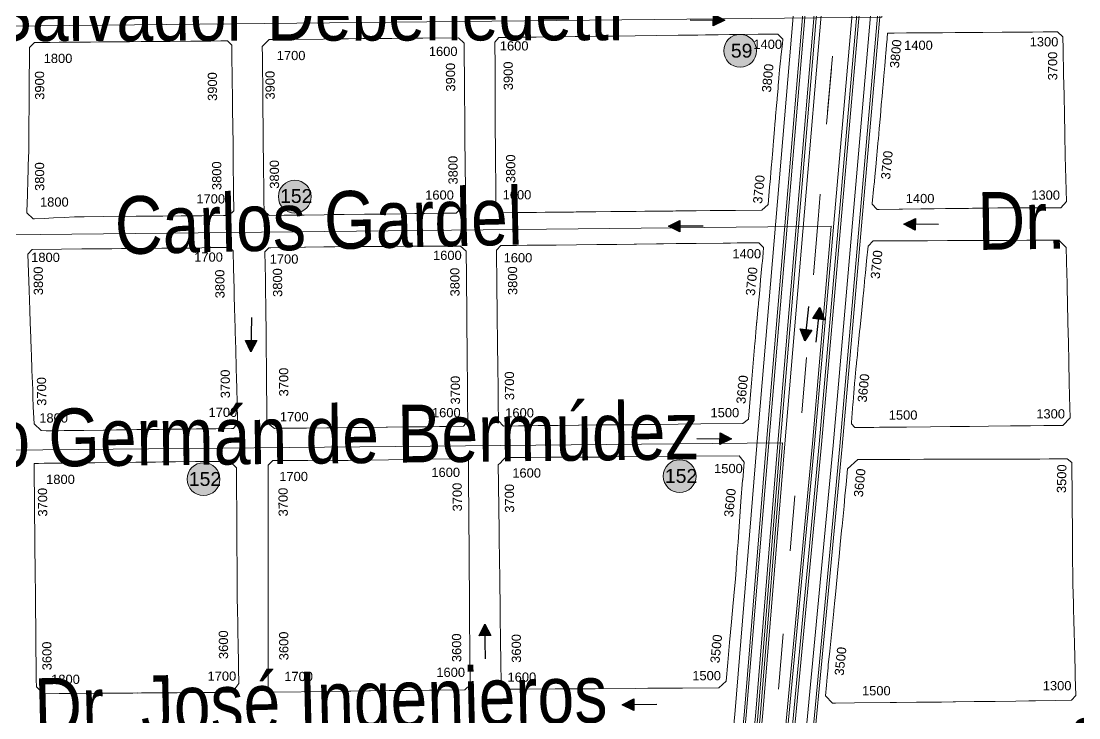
# Model space of a CAD drawing. Header units: millimetres. Extents: x 11558 to 23675, y 49449 to 61482.
# Drawn here: x 19556.8 to 20015.1, y 57583.1 to 57884.8 of the extents above; entities that cross this region are included whole.
import ezdxf

# ---------------------------------------------------------------- set-up
doc = ezdxf.new("R2010")
doc.units = ezdxf.units.MM
doc.linetypes.add('ACAD_ISO03W100', pattern=[30, 12, -18])
for name, color, linetype in [('0. plano base - nombres calles', 22, 'Continuous'), ('0. Plano Base - PLANO', 254, 'Continuous'), ('0. Plano base - sentido calles', 253, 'Continuous'), ('0.BARRIOS - DIVISIÓN', 12, 'ACAD_ISO03W100'), ('7. puesta en valor CC la lucila', 212, 'Continuous'), ('Linea 343 IDA', 55, 'Continuous'), ('Linea 343 REGRESO', 125, 'Continuous'), ('numeración', 7, 'Continuous')]:
    doc.layers.add(name, color=color, linetype=linetype)
for name, color, linetype, true_color in [('Linea 152 IDA', 7, 'Continuous', 0x070721), ('Linea 152 REGRESO', 7, 'Continuous', 0xff0a0a), ('Linea 203 IDA', 7, 'Continuous', 0xc2c200), ('Linea 203 REGRESO', 7, 'Continuous', 0x9e7700), ('Linea 314 IDA', 7, 'Continuous', 0x141414), ('Linea 314 REGRESO', 7, 'Continuous', 0xe00000), ('Linea 365 IDA', 7, 'Continuous', 0xdb6e00), ('Linea 365 REGRESO', 7, 'Continuous', 0xcc3300), ('Linea 59 Por la Lucila VUELTA', 7, 'Continuous', 0xffc20a), ('Linea 60 Constitución-barramcas x Fleming IDA', 7, 'Continuous', 0x660000), ('Linea 60 Constitución-barrancas x Fleming VUELTA', 7, 'Continuous', 0xbcab76), ('Linea 71 IDA', 7, 'Continuous', 0xff2424), ('Linea 71 REGRESO', 7, 'Continuous', 0x2e62ff)]:
    doc.layers.add(name, color=color, linetype=linetype, true_color=true_color)
doc.layers.get('7. puesta en valor CC la lucila').off()
doc.styles.get("Standard").update_dxf_attribs({"font": 'arial.ttf'})

# ---------------------------------------------------------------- blocks, each defined once
blk = doc.blocks.new('MANZANAS')
at = {"layer": '0. Plano Base - PLANO', "color": 0, "linetype": 'Continuous', "lineweight": 5}
for points in [[(5638192.67, 6181630.81), (5638192.49, 6181630.72), (5638192.42, 6181630.74), (5638189.57, 6181631.83), (5638189.51, 6181631.85), (5638189.49, 6181631.91), (5638189.46, 6181631.99), (5638189.42, 6181632.08), (5638186.61, 6181639.04), (5638186.51, 6181639.27), (5638186.4, 6181639.55), (5638184.5, 6181644.25), (5638182.92, 6181648.16), (5638182.84, 6181648.38), (5638179.64, 6181656.29), (5638179.13, 6181657.51), (5638178.92, 6181658.02), (5638177.18, 6181662.23), (5638175.1, 6181667.27), (5638173.26, 6181671.71), (5638171.8, 6181675.24), (5638170.35, 6181678.76), (5638169.9, 6181679.83), (5638168.43, 6181683.38), (5638166.74, 6181687.47), (5638165.33, 6181690.88), (5638165.21, 6181691.17), (5638164.65, 6181692.54), (5638162.71, 6181697.22), (5638162.42, 6181697.93), (5638162.25, 6181698.34), (5638162.14, 6181698.6), (5638161.33, 6181700.56), (5638162.71, 6181701.29), (5638163.39, 6181701.65), (5638163.79, 6181701.86), (5638168.6, 6181704.42), (5638174.61, 6181707.6), (5638177.74, 6181709.26), (5638180.36, 6181710.65), (5638182.13, 6181711.58), (5638182.39, 6181711.72), (5638187.23, 6181714.28), (5638189.98, 6181715.73), (5638194.86, 6181718.32), (5638197.57, 6181719.75), (5638197.84, 6181719.89), (5638205.19, 6181723.79), (5638205.42, 6181723.91), (5638209.98, 6181726.33), (5638213.18, 6181728.02), (5638216.37, 6181729.71), (5638216.85, 6181729.96), (5638220.89, 6181732.1), (5638226.36, 6181734.99), (5638229.45, 6181734.18), (5638232.03, 6181729.46), (5638237.31, 6181719.79), (5638241.6, 6181711.93), (5638245.71, 6181704.41), (5638247.22, 6181701.64), (5638247.86, 6181700.47), (5638249.91, 6181696.71), (5638253.96, 6181689.31), (5638254.23, 6181688.81), (5638263.7, 6181671.65), (5638262.8, 6181668.05), (5638257.36, 6181665.23), (5638253.32, 6181663.14), (5638252.29, 6181662.6), (5638249.63, 6181661.23), (5638245.62, 6181659.15), (5638241.78, 6181657.09), (5638238.58, 6181655.38), (5638234.33, 6181653.1), (5638232.36, 6181652.05), (5638228.89, 6181650.19), (5638227.46, 6181649.43), (5638226.65, 6181648.99), (5638223.22, 6181647.16), (5638221.96, 6181646.48), (5638218.87, 6181644.83), (5638218.68, 6181644.73), (5638214.3, 6181642.39), (5638210.52, 6181640.36), (5638210.18, 6181640.18), (5638209.18, 6181639.64), (5638202.15, 6181635.88), (5638201.29, 6181635.42), (5638200.93, 6181635.23), (5638193.27, 6181631.13), (5638192.97, 6181630.97), (5638192.92, 6181630.94), (5638192.87, 6181630.92), (5638192.79, 6181630.87), (5638192.73, 6181630.84)], [(5638054.49, 6181557.49), (5638048.61, 6181554.36), (5638045.64, 6181555.17), (5638043.91, 6181558.43), (5638042.49, 6181561.09), (5638040.96, 6181563.97), (5638036.23, 6181572.88), (5638033.07, 6181578.82), (5638032.52, 6181579.85), (5638032.1, 6181580.65), (5638030.9, 6181582.91), (5638028.6, 6181587.29), (5638028.05, 6181588.34), (5638023.91, 6181596.24), (5638022.54, 6181598.84), (5638021.6, 6181600.63), (5638019.65, 6181604.36), (5638018.72, 6181606.14), (5638017.2, 6181609.04), (5638012.14, 6181618.69), (5638012.77, 6181621.25), (5638015.87, 6181622.91), (5638018.95, 6181624.56), (5638023.37, 6181626.93), (5638026.53, 6181628.62), (5638026.97, 6181628.85), (5638034.28, 6181632.77), (5638037.42, 6181634.45), (5638041.81, 6181636.8), (5638045.94, 6181639.01), (5638049.55, 6181640.95), (5638051.41, 6181641.94), (5638052.11, 6181642.32), (5638056.99, 6181644.93), (5638064.84, 6181649.13), (5638072.92, 6181653.46), (5638081.18, 6181657.88), (5638088.73, 6181661.93), (5638091.71, 6181663.52), (5638093.35, 6181664.4), (5638096.06, 6181665.84), (5638096.56, 6181666.11), (5638100.79, 6181668.38), (5638103.39, 6181669.78), (5638105.32, 6181670.81), (5638111.79, 6181674.28), (5638112.17, 6181674.48), (5638119.36, 6181678.33), (5638122.32, 6181677.29), (5638123.02, 6181675.43), (5638125.03, 6181670.09), (5638125.2, 6181669.62), (5638125.63, 6181668.49), (5638127.13, 6181664.88), (5638128.46, 6181661.68), (5638128.62, 6181661.31), (5638129.68, 6181658.76), (5638130.23, 6181657.43), (5638131.83, 6181653.57), (5638132.05, 6181653.05), (5638133.09, 6181650.54), (5638134.85, 6181646.3), (5638135.2, 6181645.47), (5638136.18, 6181643.1), (5638137.06, 6181640.99), (5638139.01, 6181636.29), (5638139.67, 6181634.72), (5638140.56, 6181632.57), (5638142.49, 6181627.91), (5638142.92, 6181626.88), (5638144.22, 6181623.77), (5638145.18, 6181621.46), (5638145.79, 6181619.99), (5638146.2, 6181618.99), (5638146.67, 6181617.86), (5638149.58, 6181610.86), (5638148.37, 6181607.46), (5638138.19, 6181602.04), (5638130.98, 6181598.2), (5638128.52, 6181596.9), (5638123.19, 6181594.06), (5638122.74, 6181593.82), (5638115.9, 6181590.18), (5638115.35, 6181589.89), (5638114.3, 6181589.33), (5638107.73, 6181585.84), (5638105.72, 6181584.76), (5638104.76, 6181584.25), (5638104.04, 6181583.87), (5638103.52, 6181583.59), (5638100.21, 6181581.83), (5638098.32, 6181580.82), (5638095.23, 6181579.18), (5638093.42, 6181578.21), (5638092.55, 6181577.75), (5638090.6, 6181576.71), (5638084.81, 6181573.62), (5638081.84, 6181572.04), (5638077.26, 6181569.61), (5638076.29, 6181569.09), (5638073.06, 6181567.37), (5638069.61, 6181565.54), (5638065.36, 6181563.28), (5638062.05, 6181561.52), (5638059.71, 6181560.27), (5638057.12, 6181558.89)], [(5638234.71, 6181546.31), (5638227.42, 6181542.42), (5638225.45, 6181543.17), (5638225.18, 6181543.8), (5638222.03, 6181551.21), (5638221.84, 6181551.65), (5638221.73, 6181551.92), (5638220.18, 6181555.56), (5638218.64, 6181559.18), (5638218.43, 6181559.67), (5638218.2, 6181560.24), (5638216.25, 6181565.11), (5638215.31, 6181567.47), (5638215.19, 6181567.76), (5638213.96, 6181570.83), (5638212.91, 6181573.44), (5638212.04, 6181575.61), (5638211.93, 6181575.88), (5638210.17, 6181580.27), (5638209.44, 6181582.1), (5638206.68, 6181588.98), (5638205, 6181593.18), (5638204.86, 6181593.53), (5638203.47, 6181597.01), (5638202.15, 6181600.3), (5638201.93, 6181600.86), (5638200.67, 6181604), (5638199.43, 6181607.11), (5638198.73, 6181608.85), (5638196.33, 6181614.84), (5638197.27, 6181617.85), (5638200.65, 6181619.62), (5638203.2, 6181620.96), (5638209.68, 6181624.36), (5638218.08, 6181628.77), (5638225.76, 6181632.8), (5638230.35, 6181635.21), (5638233.2, 6181636.7), (5638236.57, 6181638.47), (5638239.94, 6181640.23), (5638241.14, 6181640.87), (5638248.44, 6181644.7), (5638248.74, 6181644.85), (5638256.26, 6181648.8), (5638258.04, 6181649.73), (5638263.88, 6181652.79), (5638266.55, 6181654.19), (5638268.46, 6181655.19), (5638270.5, 6181654.57), (5638271.16, 6181654.37), (5638271.55, 6181654.25), (5638271.94, 6181654.14), (5638272.83, 6181653.87), (5638278.38, 6181643.75), (5638280.04, 6181640.73), (5638281.47, 6181638.13), (5638284.27, 6181633.02), (5638288.49, 6181625.33), (5638292.62, 6181617.8), (5638296.64, 6181610.46), (5638300.99, 6181602.54), (5638303.67, 6181597.65), (5638303.89, 6181597.26), (5638308.33, 6181589.15), (5638307.05, 6181584.84), (5638302.22, 6181582.27), (5638299.82, 6181580.99), (5638294.67, 6181578.25), (5638294.6, 6181578.21), (5638290.74, 6181576.15), (5638287.01, 6181574.16), (5638278.66, 6181569.72), (5638271.38, 6181565.84), (5638266.51, 6181563.25), (5638263.89, 6181561.86), (5638256.39, 6181557.86), (5638247.2, 6181552.96), (5638245.35, 6181551.98), (5638242.75, 6181550.59), (5638239.14, 6181548.66), (5638236.94, 6181547.49)], [(5637965.62, 6181510.02), (5637959.96, 6181506.99), (5637957.02, 6181507.67), (5637954.98, 6181511.51), (5637954.16, 6181513.05), (5637953.11, 6181515.01), (5637951.41, 6181518.2), (5637949.25, 6181522.24), (5637947.21, 6181526.06), (5637943.22, 6181533.56), (5637940.83, 6181538.05), (5637939.14, 6181541.22), (5637937.07, 6181545.11), (5637936.96, 6181545.31), (5637935.15, 6181548.71), (5637935.08, 6181548.85), (5637931, 6181556.52), (5637928.73, 6181560.77), (5637927.47, 6181563.13), (5637925.61, 6181566.62), (5637923.53, 6181570.52), (5637924.83, 6181574.55), (5637925.65, 6181574.99), (5637926.54, 6181575.46), (5637930.19, 6181577.41), (5637934.12, 6181579.5), (5637945.4, 6181585.52), (5637948.77, 6181587.31), (5637953.22, 6181589.67), (5637955.13, 6181590.69), (5637960.65, 6181593.62), (5637964.82, 6181595.84), (5637968.35, 6181597.72), (5637971.75, 6181599.53), (5637974.09, 6181600.77), (5637975.17, 6181601.35), (5637976.07, 6181601.83), (5637983.64, 6181605.86), (5637997.24, 6181613.1), (5638000.54, 6181612.18), (5638010.03, 6181594.15), (5638016.36, 6181582.13), (5638020.43, 6181574.5), (5638024.47, 6181566.93), (5638025.43, 6181565.13), (5638025.67, 6181564.68), (5638027.3, 6181561.63), (5638028.05, 6181560.22), (5638029.38, 6181557.72), (5638029.59, 6181557.33), (5638032.08, 6181552.66), (5638033.1, 6181550.75), (5638031.37, 6181545.22), (5638026.87, 6181542.81), (5638019.26, 6181538.73), (5638017.96, 6181538.04), (5638015.58, 6181536.77), (5638011.61, 6181534.64), (5638003.79, 6181530.45), (5638000.79, 6181528.85), (5637996.32, 6181526.45), (5637988.51, 6181522.27), (5637984.75, 6181520.26), (5637980.87, 6181518.19), (5637973.32, 6181514.14)], [(5638097.84, 6181475.88), (5638092.16, 6181472.81), (5638089.1, 6181473.78), (5638085.42, 6181480.68), (5638084.36, 6181482.66), (5638082.13, 6181486.85), (5638081.83, 6181487.41), (5638078.68, 6181493.3), (5638077.73, 6181495.08), (5638073.86, 6181502.32), (5638071.14, 6181507.41), (5638069.76, 6181509.99), (5638067.13, 6181514.91), (5638066.44, 6181516.2), (5638065.53, 6181517.9), (5638065.18, 6181518.56), (5638063.36, 6181521.96), (5638061.43, 6181525.57), (5638054.25, 6181539), (5638055.06, 6181541.72), (5638061, 6181544.86), (5638065.03, 6181546.99), (5638066.09, 6181547.55), (5638066.6, 6181547.82), (5638068.75, 6181548.95), (5638071.67, 6181550.49), (5638073.22, 6181551.32), (5638076.22, 6181552.92), (5638083.93, 6181557.05), (5638091.68, 6181561.19), (5638099.36, 6181565.29), (5638106.01, 6181568.84), (5638106.9, 6181569.32), (5638114.57, 6181573.43), (5638114.64, 6181573.46), (5638117.26, 6181574.86), (5638122.1, 6181577.45), (5638129.68, 6181581.5), (5638140.02, 6181587.03), (5638142.88, 6181588.56), (5638145.4, 6181589.91), (5638150.45, 6181592.61), (5638153.63, 6181594.31), (5638156.47, 6181593.38), (5638157.31, 6181591.32), (5638158.73, 6181587.84), (5638158.99, 6181587.19), (5638160.53, 6181583.41), (5638160.59, 6181583.28), (5638161.74, 6181580.46), (5638162.67, 6181578.17), (5638164.05, 6181574.78), (5638165.52, 6181571.18), (5638165.8, 6181570.5), (5638166.13, 6181569.68), (5638168.59, 6181563.64), (5638168.75, 6181563.26), (5638168.84, 6181563.04), (5638169.04, 6181562.54), (5638170.3, 6181559.46), (5638170.33, 6181559.39), (5638171.9, 6181555.6), (5638172.2, 6181554.9), (5638178.87, 6181538.84), (5638180.76, 6181534.3), (5638184.86, 6181524.44), (5638183.59, 6181521.64), (5638167.48, 6181513.05), (5638158.89, 6181508.47), (5638151.21, 6181504.37), (5638150.22, 6181503.84), (5638149.82, 6181503.63), (5638143.64, 6181500.33), (5638142.27, 6181499.59), (5638140.39, 6181498.61), (5638136.17, 6181496.39), (5638135.98, 6181496.29), (5638133.73, 6181495.11), (5638133, 6181494.72), (5638128.25, 6181492.19), (5638127.95, 6181492.03), (5638127.5, 6181491.79), (5638120.94, 6181488.29), (5638120.69, 6181488.16), (5638112.97, 6181484.04), (5638111.49, 6181483.25), (5638105.37, 6181479.95), (5638101.28, 6181477.74)], [(5638275.08, 6181432.72), (5638273.88, 6181432.08), (5638269.77, 6181433.55), (5638268, 6181437.84), (5638266.69, 6181441.01), (5638265.16, 6181444.71), (5638265.1, 6181444.86), (5638264.91, 6181445.33), (5638264.65, 6181445.98), (5638262.47, 6181451.51), (5638256.08, 6181467.69), (5638255.22, 6181469.76), (5638255, 6181470.28), (5638254.78, 6181470.84), (5638253.31, 6181474.48), (5638248.76, 6181485.79), (5638247.22, 6181489.63), (5638245.21, 6181494.62), (5638242.96, 6181500.23), (5638242.24, 6181502.03), (5638239, 6181510.1), (5638237.32, 6181514.27), (5638235.46, 6181518.89), (5638232.96, 6181525.12), (5638235.05, 6181530.77), (5638236.62, 6181531.6), (5638240.36, 6181533.56), (5638244.33, 6181535.64), (5638250.43, 6181538.84), (5638253.37, 6181540.38), (5638255, 6181541.23), (5638260.35, 6181544.04), (5638264.07, 6181545.99), (5638270.43, 6181549.32), (5638272.73, 6181550.53), (5638278.15, 6181553.38), (5638281.68, 6181555.23), (5638283.67, 6181556.27), (5638287.27, 6181558.15), (5638290.51, 6181559.84), (5638299.2, 6181564.36), (5638304.96, 6181567.36), (5638308.43, 6181569.17), (5638315.45, 6181572.83), (5638317.87, 6181572.33), (5638325.13, 6181558.69), (5638326.68, 6181555.78), (5638331.77, 6181546.23), (5638336.72, 6181536.91), (5638341.62, 6181527.71), (5638342.68, 6181525.72), (5638342.99, 6181525.13), (5638344.24, 6181522.88), (5638344.62, 6181522.19), (5638346.65, 6181518.53), (5638347.17, 6181517.6), (5638350.93, 6181510.83), (5638352, 6181508.89), (5638352.71, 6181507.6), (5638355.05, 6181503.35), (5638360.72, 6181493.05), (5638361.93, 6181490.87), (5638365.93, 6181483.6), (5638365.22, 6181480.9), (5638359.09, 6181477.6), (5638351.51, 6181473.53), (5638348.98, 6181472.17), (5638344.01, 6181469.5), (5638336.15, 6181465.28), (5638333.45, 6181463.83), (5638328.41, 6181461.12), (5638328.14, 6181460.98), (5638320.96, 6181457.12), (5638320.14, 6181456.68), (5638315.67, 6181454.3), (5638312.76, 6181452.76), (5638310.21, 6181451.4), (5638306.11, 6181449.22), (5638298.38, 6181445.11), (5638296.7, 6181444.22), (5638296.31, 6181444.01), (5638295.98, 6181443.83), (5638282.36, 6181436.59)], [(5637870.34, 6181458.76), (5637869.8, 6181458.44), (5637866.21, 6181459.48), (5637865.92, 6181460.09), (5637862.8, 6181466.59), (5637862.24, 6181467.76), (5637860.47, 6181471.44), (5637857.68, 6181477.26), (5637857.34, 6181477.98), (5637854.49, 6181483.91), (5637853.48, 6181485.87), (5637849.68, 6181493.3), (5637849.61, 6181493.44), (5637845.58, 6181501.33), (5637840.19, 6181511.89), (5637836.71, 6181518.69), (5637836.32, 6181519.46), (5637834.8, 6181522.42), (5637834.17, 6181523.66), (5637835.11, 6181526.49), (5637841.18, 6181529.72), (5637844.63, 6181531.55), (5637848.96, 6181533.85), (5637856.55, 6181537.87), (5637859.69, 6181539.54), (5637871.5, 6181545.8), (5637876.03, 6181548.21), (5637877.27, 6181548.86), (5637879.66, 6181550.13), (5637887.07, 6181554.06), (5637894.94, 6181558.23), (5637899.39, 6181560.6), (5637902.66, 6181562.33), (5637906.53, 6181564.38), (5637909.09, 6181565.74), (5637910.01, 6181565.43), (5637911.49, 6181564.94), (5637913.8, 6181560.62), (5637914.95, 6181558.49), (5637916.97, 6181554.7), (5637918.95, 6181551.02), (5637921.91, 6181545.49), (5637923.52, 6181542.5), (5637925.19, 6181539.38), (5637927.57, 6181534.94), (5637932.34, 6181526.04), (5637937.07, 6181517.21), (5637939.51, 6181512.65), (5637939.83, 6181512.05), (5637941.65, 6181508.66), (5637945.4, 6181501.67), (5637944.47, 6181498.85), (5637942.33, 6181497.72), (5637934.05, 6181493.34), (5637931.07, 6181491.77), (5637926.16, 6181489.17), (5637919.21, 6181485.49), (5637911.32, 6181481.32), (5637908.95, 6181480.06), (5637896.5, 6181473.48), (5637889.04, 6181469.53), (5637886.05, 6181467.95), (5637885.74, 6181467.79), (5637885.29, 6181467.53), (5637881.4, 6181465.24), (5637877.5, 6181462.96), (5637873.99, 6181460.9)], [(5638006.34, 6181427.2), (5638004.47, 6181426.2), (5638000.98, 6181426.82), (5638000.35, 6181426.94), (5637999.41, 6181428.72), (5637996.55, 6181434.12), (5637993.26, 6181440.34), (5637989.3, 6181447.81), (5637985.23, 6181455.51), (5637983.88, 6181458.06), (5637983.79, 6181458.23), (5637981.25, 6181463.04), (5637980.42, 6181464.59), (5637979.27, 6181466.72), (5637978.48, 6181468.18), (5637977.1, 6181470.73), (5637975.94, 6181472.87), (5637974.33, 6181475.86), (5637973.99, 6181476.49), (5637973.18, 6181477.99), (5637972.87, 6181478.56), (5637971.62, 6181480.88), (5637971.27, 6181481.52), (5637968.2, 6181487.15), (5637965.68, 6181491.77), (5637965.65, 6181491.84), (5637965.49, 6181492.12), (5637965.57, 6181492.36), (5637965.59, 6181492.45), (5637966.14, 6181494.11), (5637966.16, 6181494.18), (5637966.25, 6181494.46), (5637966.63, 6181494.65), (5637966.69, 6181494.69), (5637966.77, 6181494.73), (5637966.85, 6181494.78), (5637966.91, 6181494.81), (5637966.98, 6181494.85), (5637972.15, 6181497.64), (5637972.44, 6181497.8), (5637979.89, 6181501.82), (5637980.28, 6181502.03), (5637987.21, 6181505.77), (5637987.7, 6181506.03), (5637991.45, 6181508.05), (5637995.2, 6181510.08), (5637998.29, 6181511.74), (5637999.07, 6181512.15), (5638002.79, 6181514.1), (5638008.03, 6181516.85), (5638010.55, 6181518.17), (5638018.12, 6181522.16), (5638026.05, 6181526.32), (5638030.5, 6181528.66), (5638033.47, 6181530.22), (5638033.92, 6181530.46), (5638036.14, 6181531.62), (5638039.6, 6181533.44), (5638042.83, 6181532.56), (5638044.44, 6181529.52), (5638046.27, 6181526.08), (5638046.52, 6181525.61), (5638049.82, 6181519.39), (5638049.97, 6181519.12), (5638053.97, 6181511.58), (5638058.02, 6181503.97), (5638058.72, 6181502.64), (5638059.26, 6181501.63), (5638059.57, 6181501.04), (5638061.32, 6181497.74), (5638062.04, 6181496.39), (5638062.35, 6181495.8), (5638065.78, 6181489.34), (5638066.15, 6181488.66), (5638068.45, 6181484.33), (5638070.16, 6181481.1), (5638071.41, 6181478.75), (5638073.7, 6181474.44), (5638075.21, 6181471.6), (5638075.87, 6181470.35), (5638077.37, 6181467.53), (5638076.75, 6181464.86), (5638070.48, 6181461.45), (5638067.54, 6181459.86), (5638063.95, 6181457.91), (5638062.7, 6181457.23), (5638059.86, 6181455.72), (5638058.63, 6181455.07), (5638058.51, 6181455.01), (5638055.04, 6181453.16), (5638047.69, 6181449.23), (5638047.14, 6181448.95), (5638039.83, 6181445.05), (5638035.96, 6181442.99), (5638032.11, 6181440.94), (5638028.68, 6181439.11), (5638026.06, 6181437.72), (5638025.06, 6181437.19), (5638024.54, 6181436.91), (5638016.75, 6181432.75), (5638014.92, 6181431.77), (5638013.51, 6181431.03), (5638013.27, 6181430.89), (5638009.13, 6181428.69)], [(5638147.31, 6181373.07), (5638146.57, 6181372.68), (5638142.23, 6181374.01), (5638141.94, 6181374.55), (5638138.64, 6181380.71), (5638137.48, 6181382.88), (5638136.83, 6181384.09), (5638135.09, 6181387.32), (5638134.63, 6181388.19), (5638132.23, 6181392.66), (5638132.01, 6181393.07), (5638130.54, 6181395.82), (5638128.17, 6181400.25), (5638126.41, 6181403.54), (5638122.26, 6181411.28), (5638120.22, 6181415.09), (5638118.1, 6181419.04), (5638116.06, 6181422.85), (5638114.04, 6181426.62), (5638110.01, 6181434.13), (5638109.14, 6181435.77), (5638108.76, 6181436.47), (5638108.62, 6181436.73), (5638108.26, 6181437.41), (5638106.75, 6181440.22), (5638105.59, 6181442.39), (5638105.46, 6181442.64), (5638104.78, 6181443.9), (5638103.85, 6181445.63), (5638103.2, 6181446.86), (5638102.91, 6181447.39), (5638102.25, 6181448.63), (5638102.08, 6181448.94), (5638101.36, 6181450.28), (5638098.14, 6181456.29), (5638097.84, 6181456.85), (5638098.24, 6181458.17), (5638098.62, 6181459.43), (5638099.15, 6181461.16), (5638107.71, 6181465.67), (5638107.78, 6181465.71), (5638115.52, 6181469.78), (5638115.64, 6181469.84), (5638117.56, 6181470.85), (5638118.23, 6181471.21), (5638125.37, 6181474.96), (5638130.37, 6181477.59), (5638132.82, 6181478.88), (5638136.87, 6181481.01), (5638139.21, 6181482.24), (5638139.34, 6181482.31), (5638140.68, 6181483.03), (5638155.79, 6181491.07), (5638163.59, 6181495.22), (5638165.03, 6181495.99), (5638169.32, 6181498.27), (5638170.68, 6181498.99), (5638188.59, 6181508.53), (5638191.76, 6181507.06), (5638194.8, 6181499.94), (5638194.87, 6181499.78), (5638198.43, 6181491.27), (5638201.87, 6181483.32), (5638205.43, 6181475.09), (5638207.17, 6181471.07), (5638209.07, 6181466.67), (5638211.05, 6181462.09), (5638212.38, 6181459.02), (5638212.41, 6181458.95), (5638214.55, 6181453.7), (5638214.69, 6181453.37), (5638215.71, 6181450.87), (5638218.85, 6181443.18), (5638222.25, 6181434.86), (5638225.55, 6181426.79), (5638228.63, 6181419.26), (5638227.11, 6181415.25), (5638213.17, 6181407.88), (5638210.4, 6181406.41), (5638208.26, 6181405.28), (5638202.87, 6181402.44), (5638202.25, 6181402.11), (5638200, 6181400.92), (5638195.18, 6181398.37), (5638179.77, 6181390.23), (5638172.18, 6181386.21), (5638172.06, 6181386.15), (5638164.38, 6181382.09), (5638153.43, 6181376.3), (5638151.07, 6181375.06)], [(5637917.1, 6181379.6), (5637915.15, 6181378.68), (5637911.14, 6181379.92), (5637907.45, 6181386.22), (5637906.89, 6181387.18), (5637906.86, 6181387.24), (5637905.82, 6181389.07), (5637903.79, 6181392.68), (5637900.92, 6181397.77), (5637899.65, 6181400.02), (5637896.22, 6181406.11), (5637896.19, 6181406.16), (5637895.34, 6181407.65), (5637892.71, 6181412.28), (5637891.05, 6181415.2), (5637889.44, 6181418.06), (5637886.75, 6181422.79), (5637884.67, 6181426.46), (5637882.52, 6181430.24), (5637874.8, 6181443.85), (5637875.55, 6181446.56), (5637886.81, 6181452.53), (5637894.62, 6181456.67), (5637897.78, 6181458.35), (5637898.04, 6181458.48), (5637899.06, 6181459.03), (5637900.87, 6181459.99), (5637902.19, 6181460.69), (5637906.11, 6181462.77), (5637909.79, 6181464.72), (5637916.43, 6181468.24), (5637917.62, 6181468.87), (5637921.7, 6181471.03), (5637925.25, 6181472.91), (5637928.69, 6181474.74), (5637929.5, 6181475.17), (5637930.6, 6181475.75), (5637932.92, 6181476.98), (5637936.12, 6181478.67), (5637940.44, 6181481.06), (5637942.73, 6181482.33), (5637951.09, 6181486.69), (5637953.08, 6181486.17), (5637956.7, 6181479.63), (5637961.04, 6181471.8), (5637962.52, 6181469.13), (5637965.16, 6181464.36), (5637969.31, 6181456.87), (5637970.13, 6181455.39), (5637973.71, 6181448.92), (5637977.82, 6181441.49), (5637979.87, 6181437.8), (5637981.93, 6181434.07), (5637982.39, 6181433.23), (5637984.48, 6181429.47), (5637984.86, 6181428.79), (5637986.26, 6181426.25), (5637987.55, 6181423.92), (5637988.72, 6181421.81), (5637989.28, 6181420.8), (5637989.1, 6181419.91), (5637988.71, 6181417.94), (5637987.95, 6181417.53), (5637981.98, 6181414.34), (5637980.28, 6181413.43), (5637977.67, 6181412.04), (5637974.54, 6181410.37), (5637969.59, 6181407.73), (5637961.96, 6181403.65), (5637960.27, 6181402.75), (5637958.16, 6181401.62), (5637954.35, 6181399.59), (5637951.98, 6181398.32), (5637951.83, 6181398.24), (5637948.43, 6181396.42), (5637946.82, 6181395.55), (5637943.96, 6181394.02), (5637939.27, 6181391.49), (5637939.05, 6181391.37), (5637931.57, 6181387.35), (5637931.38, 6181387.25), (5637930.77, 6181386.92), (5637928.48, 6181385.69), (5637924, 6181383.28), (5637921.78, 6181382.08), (5637917.81, 6181379.95), (5637917.72, 6181379.9)], [(5638078.18, 6181336.09), (5638056.62, 6181324.54), (5638053.74, 6181325.41), (5638045.7, 6181340.89), (5638043.36, 6181345.4), (5638041.71, 6181348.58), (5638037.73, 6181356.26), (5638035.91, 6181359.76), (5638035.41, 6181360.71), (5638033.74, 6181363.95), (5638030.71, 6181369.77), (5638029.89, 6181371.35), (5638029.68, 6181371.75), (5638027.62, 6181375.73), (5638026.1, 6181378.65), (5638025.64, 6181379.55), (5638021.68, 6181387.16), (5638017.71, 6181394.82), (5638015.93, 6181398.26), (5638015.31, 6181399.45), (5638013.53, 6181402.87), (5638011.76, 6181406.28), (5638009.41, 6181410.81), (5638010.15, 6181413.14), (5638010.27, 6181413.5), (5638017.85, 6181417.41), (5638021.08, 6181419.08), (5638021.32, 6181419.2), (5638023.76, 6181420.46), (5638031.55, 6181424.48), (5638033.65, 6181425.61), (5638039.2, 6181428.6), (5638041.46, 6181429.82), (5638044.64, 6181431.54), (5638046.83, 6181432.72), (5638054.53, 6181436.86), (5638061.93, 6181440.85), (5638068.46, 6181444.37), (5638069.65, 6181445.01), (5638082.24, 6181451.79), (5638085.06, 6181453.31), (5638085.46, 6181452.54), (5638086.56, 6181450.48), (5638086.75, 6181450.11), (5638089.21, 6181445.48), (5638090.15, 6181443.71), (5638090.18, 6181443.65), (5638091.54, 6181441.07), (5638094.32, 6181435.82), (5638098.39, 6181428.14), (5638102.52, 6181420.33), (5638108.88, 6181408.32), (5638110.6, 6181405.07), (5638114.71, 6181397.31), (5638116.65, 6181393.65), (5638118.62, 6181389.93), (5638122.82, 6181381.99), (5638130.91, 6181366.73), (5638129.79, 6181363.78), (5638119.49, 6181358.25), (5638116.31, 6181356.55), (5638108.8, 6181352.52), (5638101.13, 6181348.41), (5638100.96, 6181348.32), (5638093.87, 6181344.51), (5638093.67, 6181344.41), (5638093.53, 6181344.33), (5638093.13, 6181344.12), (5638086.27, 6181340.44), (5638086.04, 6181340.31), (5638085.8, 6181340.19)], [(5637974.66, 6181281.28), (5637968.52, 6181278.03), (5637964.51, 6181279.3), (5637964.21, 6181279.86), (5637963.3, 6181281.57), (5637963.13, 6181281.88), (5637962.91, 6181282.29), (5637962.75, 6181282.6), (5637962.37, 6181283.32), (5637960.08, 6181287.61), (5637956.75, 6181293.87), (5637952.57, 6181301.72), (5637948.59, 6181309.19), (5637944.42, 6181317.01), (5637942.52, 6181320.59), (5637940.46, 6181324.45), (5637936.37, 6181332.13), (5637933.64, 6181337.24), (5637932.19, 6181339.97), (5637930.47, 6181343.19), (5637929.5, 6181345.02), (5637929.27, 6181345.46), (5637928.89, 6181346.16), (5637928.35, 6181347.17), (5637928.06, 6181347.72), (5637927.12, 6181349.48), (5637925.3, 6181352.9), (5637924.15, 6181355.07), (5637923.52, 6181356.25), (5637922.29, 6181358.61), (5637919.84, 6181363.3), (5637919.1, 6181364.72), (5637920.77, 6181365.62), (5637922.89, 6181366.75), (5637925.21, 6181367.99), (5637927.16, 6181369.03), (5637929.95, 6181370.52), (5637932.06, 6181371.64), (5637933.35, 6181372.32), (5637934.86, 6181373.14), (5637942.23, 6181377.07), (5637950.22, 6181381.34), (5637957.94, 6181385.46), (5637961.5, 6181387.36), (5637963.3, 6181388.33), (5637965.48, 6181389.49), (5637967.95, 6181390.81), (5637970.6, 6181392.22), (5637973.03, 6181393.52), (5637980.79, 6181397.66), (5637988.23, 6181401.64), (5637990.81, 6181403), (5637993.7, 6181404.56), (5637997.76, 6181403.41), (5637999.7, 6181399.73), (5638001.12, 6181397.03), (5638002.96, 6181393.55), (5638005.59, 6181388.54), (5638009.76, 6181380.63), (5638013.64, 6181373.28), (5638017.68, 6181365.6), (5638021.78, 6181357.82), (5638024.6, 6181352.47), (5638025.89, 6181350.11), (5638029.93, 6181342.69), (5638034.91, 6181333.56), (5638036.31, 6181330.99), (5638037.89, 6181328.09), (5638039.04, 6181325.98), (5638041.34, 6181321.76), (5638041.75, 6181321.01), (5638041.4, 6181318.89), (5638041.12, 6181317.22), (5638040.99, 6181316.4), (5638038.99, 6181315.34), (5638035.5, 6181313.49), (5638027.38, 6181309.18), (5638023.52, 6181307.13), (5638019.88, 6181305.2), (5638017.91, 6181304.16), (5638012.3, 6181301.2), (5638012.08, 6181301.08), (5638011.83, 6181300.94), (5638011.42, 6181300.73), (5638008.84, 6181299.36), (5638008.24, 6181299.04), (5638006.2, 6181297.96), (5638004.71, 6181297.17), (5638004.47, 6181297.05), (5638002.79, 6181296.16), (5637996.87, 6181293.03), (5637994.36, 6181291.7), (5637991.94, 6181290.42), (5637989.21, 6181288.98), (5637981.41, 6181284.85), (5637977.74, 6181282.91)]]:
    blk.add_lwpolyline(points, close=True, dxfattribs=at)
blk = doc.blocks.new('59')
at = {"layer": 'Linea 59 Por la Lucila VUELTA', "lineweight": 211, "true_color": 0xededed}
h = blk.add_hatch(color=7, dxfattribs=at)
h.dxf.hatch_style = 1
edge = h.paths.add_edge_path()
edge.add_arc((0, 0), 7.11, 0, 360)
at = {"layer": 'Linea 59 Por la Lucila VUELTA', "lineweight": 9}
blk.add_circle((0, 0), 7.11, dxfattribs=at)
at = {"layer": 'Linea 59 Por la Lucila VUELTA', "lineweight": 15, "insert": (-3.99, 3.04), "char_height": 6, "attachment_point": 1}
blk.add_mtext_dynamic_manual_height_columns('59', width=16.4579, gutter_width=12.5, heights=[0], dxfattribs=at)
blk = doc.blocks.new('152ida')
at = {"layer": 'Linea 152 IDA', "lineweight": 211, "true_color": 0xededed}
h = blk.add_hatch(color=7, dxfattribs=at)
h.dxf.hatch_style = 1
edge = h.paths.add_edge_path()
edge.add_arc((0, 0), 7.11, 0, 360)
at = {"layer": 'Linea 152 IDA', "lineweight": 9}
blk.add_circle((0, 0), 7.11, dxfattribs=at)
at = {"layer": 'Linea 152 IDA', "lineweight": 15, "insert": (-6.37, 3.07), "char_height": 6, "attachment_point": 1}
blk.add_mtext_dynamic_manual_height_columns('152', width=16.4579, gutter_width=12.5, heights=[0], dxfattribs=at)
blk = doc.blocks.new('152 vuelta')
at = {"layer": 'Linea 152 REGRESO', "lineweight": 211, "true_color": 0xededed}
h = blk.add_hatch(color=7, dxfattribs=at)
h.dxf.hatch_style = 1
edge = h.paths.add_edge_path()
edge.add_arc((0, 0), 7.11, 0, 360)
at = {"layer": 'Linea 152 REGRESO', "lineweight": 9}
blk.add_circle((0, 0), 7.11, dxfattribs=at)
at = {"layer": 'Linea 152 REGRESO', "lineweight": 15, "insert": (-6.34, 3.27), "char_height": 6, "attachment_point": 1}
blk.add_mtext_dynamic_manual_height_columns('152', width=16.4579, gutter_width=12.5, heights=[0], dxfattribs=at)

msp = doc.modelspace()

# ---------------------------------------------------------------- hatches: boundary and pattern name
at = {"layer": '0. Plano base - sentido calles', "linetype": 'Continuous', "lineweight": 25, "ltscale": 2, "true_color": 0x1a1a1a}
h = msp.add_hatch(color=250, dxfattribs=at)
h.dxf.hatch_style = 1
h.paths.add_polyline_path([(19861.72, 57885.24), (19856.75, 57887.8), (19856.72, 57885.3)])
h.paths.add_polyline_path([(19861.72, 57885.24), (19856.72, 57885.3), (19856.69, 57882.8)])
h = msp.add_hatch(color=250, dxfattribs=at)
h.dxf.hatch_style = 1
h.paths.add_polyline_path([(19837.27, 57795.99), (19842.28, 57793.5), (19842.27, 57796)])
h.paths.add_polyline_path([(19837.27, 57795.99), (19842.27, 57796), (19842.27, 57798.5)])
h = msp.add_hatch(color=250, dxfattribs=at)
h.dxf.hatch_style = 1
h.paths.add_polyline_path([(19939.26, 57796.87), (19944.22, 57794.31), (19944.25, 57796.81)])
h.paths.add_polyline_path([(19939.26, 57796.87), (19944.25, 57796.81), (19944.29, 57799.31)])
h = msp.add_hatch(color=250, dxfattribs=at)
h.dxf.hatch_style = 1
h.paths.add_polyline_path([(19902.87, 57760.74), (19899.88, 57756.01), (19902.37, 57755.76)])
h.paths.add_polyline_path([(19902.87, 57760.74), (19902.37, 57755.76), (19904.86, 57755.51)])
h = msp.add_hatch(color=250, dxfattribs=at)
h.dxf.hatch_style = 1
h.paths.add_polyline_path([(19896.39, 57746.32), (19899.38, 57751.04), (19896.89, 57751.29)])
h.paths.add_polyline_path([(19896.39, 57746.32), (19896.89, 57751.29), (19894.4, 57751.54)])
h = msp.add_hatch(color=250, dxfattribs=at)
h.dxf.hatch_style = 1
h.paths.add_polyline_path([(19656.34, 57741.52), (19658.94, 57746.47), (19656.44, 57746.52)])
h.paths.add_polyline_path([(19656.34, 57741.52), (19656.44, 57746.52), (19653.94, 57746.57)])
h = msp.add_hatch(color=250, dxfattribs=at)
h.dxf.hatch_style = 1
h.paths.add_polyline_path([(19864.64, 57703.89), (19859.67, 57706.45), (19859.64, 57703.95)])
h.paths.add_polyline_path([(19864.64, 57703.89), (19859.64, 57703.95), (19859.61, 57701.46)])
h = msp.add_hatch(color=250, dxfattribs=at)
h.dxf.hatch_style = 1
h.paths.add_polyline_path([(19757.65, 57623.63), (19755.27, 57618.57), (19757.77, 57618.64)])
h.paths.add_polyline_path([(19757.65, 57623.63), (19757.77, 57618.64), (19760.27, 57618.7)])
h = msp.add_hatch(color=250, dxfattribs=at)
h.dxf.hatch_style = 1
h.paths.add_polyline_path([(19817.28, 57588.78), (19822.28, 57586.29), (19822.28, 57588.79)])
h.paths.add_polyline_path([(19817.28, 57588.78), (19822.28, 57588.79), (19822.28, 57591.29)])

# ---------------------------------------------------------------- linework, layer by layer
at = {"layer": '0. Plano base - sentido calles', "color": 250, "linetype": 'Continuous', "lineweight": 25, "ltscale": 2, "true_color": 0x1a1a1a}
for points in [[(19846.72, 57885.43), (19861.72, 57885.24), (19856.69, 57882.8), (19856.75, 57887.8), (19861.72, 57885.24)], [(19852.27, 57796.01), (19837.27, 57795.99), (19842.27, 57798.5), (19842.28, 57793.5), (19837.27, 57795.99)], [(19954.25, 57796.68), (19939.26, 57796.87), (19944.29, 57799.31), (19944.22, 57794.31), (19939.26, 57796.87)], [(19897.9, 57761.24), (19896.39, 57746.32), (19894.4, 57751.54), (19899.38, 57751.04), (19896.39, 57746.32)], [(19901.36, 57745.81), (19902.87, 57760.74), (19904.86, 57755.51), (19899.88, 57756.01), (19902.87, 57760.74)], [(19656.63, 57756.52), (19656.34, 57741.52), (19653.94, 57746.57), (19658.94, 57746.47), (19656.34, 57741.52)], [(19849.64, 57704.08), (19864.64, 57703.89), (19859.61, 57701.46), (19859.67, 57706.45), (19864.64, 57703.89)], [(19758.02, 57608.64), (19757.65, 57623.63), (19760.27, 57618.7), (19755.27, 57618.57), (19757.65, 57623.63)], [(19832.28, 57588.81), (19817.28, 57588.78), (19822.28, 57591.29), (19822.28, 57586.29), (19817.28, 57588.78)]]:
    msp.add_lwpolyline(points, dxfattribs=at)
at = {"layer": '0.BARRIOS - DIVISIÓN', "color": 14, "lineweight": 18, "ltscale": 2}
for points in [[(19945.72, 58287.94), (19923.91, 58043.4), (19902.09, 57798.86), (19856.05, 57250.46), (21295.4, 57263.73), (21452.7, 57610.67), (21440.16, 57623.59), (21569.55, 57874.98), (21609.91, 57984.78), (21535.11, 58023.64), (21583.33, 58113.98), (21626.83, 58105.34), (21670.11, 58108.85), (21745.7, 58275.74), (21628.05, 58278.93), (21473.27, 58285.8), (21320.95, 58293.9), (20938.69, 58290.94), (20541.19, 58288.57), (19945.72, 58287.94)], [(17027.55, 58263.71), (19945.72, 58287.94), (19902.09, 57798.86), (19856.05, 57250.46), (20909.53, 57261.75), (21026.57, 57261.35), (21295.4, 57263.73), (21207.14, 57047.24), (21397.73, 57041.84), (21346.41, 56770.65), (21370.88, 56749.89), (21369.71, 56721.79), (21410.13, 56720.2), (21422.01, 56694.22), (21424.96, 56493.28), (21477.94, 56493.24), (21485.42, 56452.7), (21228.86, 56438.95), (21225.94, 56407.63), (21148.42, 56402.76), (21134.38, 56160), (21185.39, 56161.52), (21178.83, 56000.77)]]:
    msp.add_lwpolyline(points, dxfattribs=at)
at = {"layer": 'Linea 152 IDA', "lineweight": 15}
msp.add_lwpolyline([(18009.26, 57684.42), (19886.73, 57702.15), (19886.56, 57700.15), (19877.14, 57585.32), (19866.49, 57470.49), (19859.13, 57391.32), (19856.06, 57356.45), (19849.4, 57278.26), (19838.11, 57147.53), (19826.07, 57017.25), (19821.87, 56917.3), (19818.58, 56826.66), (19815.79, 56730.07), (19814.13, 56673), (19807.9, 56519.67), (19799.29, 56419.97), (19754.82, 56087.71), (19741.25, 55892.05)], dxfattribs=at)
at = {"layer": 'Linea 152 REGRESO', "lineweight": 15}
msp.add_lwpolyline([(19768.54, 56031.01), (19772.21, 56100.51), (19788.61, 56251.36), (19807.08, 56407.89), (19807.58, 56423.47), (19812.5, 56516.34), (19812.69, 56531.87), (19815.64, 56628.4), (19816.65, 56637.9), (19819.76, 56731.2), (19821.74, 56799.17), (19824.48, 56882.2), (19825.69, 56895.09), (19832.86, 56971.73), (19835.46, 57022.21), (19840.73, 57079.01), (19847.89, 57138.26), (19858.65, 57259.27), (19868.02, 57364.51), (19878.73, 57481.18), (19899.64, 57701.83), (19907.86, 57796.05), (18029.12, 57776.24)], dxfattribs=at)
at = {"layer": 'Linea 203 IDA', "lineweight": 15}
msp.add_lwpolyline([(19964.77, 58293.82), (19925, 57888.84), (19908.6, 57701.02), (19887.69, 57480.35), (19876.98, 57363.7), (19867.62, 57258.47), (19856.84, 57137.32), (19849.68, 57078.05), (19844.44, 57021.57), (19841.84, 56971.08), (19834.65, 56894.25), (19833.46, 56881.62), (19830.73, 56798.89), (19828.76, 56730.92), (19825.64, 56637.27), (19824.62, 56627.78), (19821.68, 56531.68), (19821.49, 56516.05), (19816.57, 56423.09), (19816.07, 56407.22), (19797.55, 56250.35), (19781.19, 56099.79), (19777.52, 56030.47)], dxfattribs=at)
at = {"layer": 'Linea 203 REGRESO', "lineweight": 15}
msp.add_lwpolyline([(19926.97, 58300.01), (19900.31, 57992.56), (19875.6, 57701.06), (19866.18, 57586.27), (19855.53, 57471.51), (19848.18, 57392.31), (19845.1, 57357.4), (19838.44, 57279.2), (19827.15, 57148.51), (19815.09, 57017.98), (19810.87, 56917.73), (19807.59, 56827.02), (19804.79, 56730.39), (19803.14, 56673.38), (19796.92, 56520.37), (19788.35, 56421.18), (19743.87, 56088.82), (19730.28, 55892.79)], dxfattribs=at)
at = {"layer": 'Linea 314 IDA', "lineweight": 15}
msp.add_lwpolyline([(19956.81, 58294.6), (19917.03, 57889.58), (19900.64, 57701.74), (19879.73, 57481.09), (19869.02, 57364.42), (19859.65, 57259.18), (19848.88, 57138.16), (19841.72, 57078.9), (19836.46, 57022.14), (19833.86, 56971.66), (19826.69, 56895), (19825.47, 56882.13), (19822.74, 56799.14), (19820.76, 56731.16), (19817.65, 56637.83), (19816.63, 56628.33), (19813.69, 56531.85), (19813.5, 56516.31), (19808.58, 56423.43), (19808.08, 56407.82), (19789.6, 56251.25), (19773.21, 56100.43), (19769.54, 56030.95)], dxfattribs=at)
at = {"layer": 'Linea 314 REGRESO', "lineweight": 15}
msp.add_lwpolyline([(19938.93, 58298.98), (19912.26, 57991.54), (19887.56, 57700.06), (19878.14, 57585.23), (19867.48, 57470.4), (19860.13, 57391.23), (19857.06, 57356.36), (19850.39, 57278.17), (19839.11, 57147.44), (19827.07, 57017.18), (19822.87, 56917.26), (19819.58, 56826.63), (19816.79, 56730.04), (19815.13, 56672.97), (19808.9, 56519.61), (19800.28, 56419.87), (19755.82, 56087.61), (19742.25, 55891.98)], dxfattribs=at)
at = {"layer": 'Linea 343 IDA', "lineweight": 15}
msp.add_lwpolyline([(19936.94, 58299.15), (19910.27, 57991.71), (19885.56, 57700.23), (19876.15, 57585.4), (19865.49, 57470.58), (19858.14, 57391.41), (19855.07, 57356.53), (19848.4, 57278.34), (19837.11, 57147.62), (19825.07, 57017.31), (19820.87, 56917.34), (19817.58, 56826.7), (19814.79, 56730.1), (19813.13, 56673.04), (19806.91, 56519.73), (19798.3, 56420.08), (19754.04, 56089.45), (19754.04, 56089.45), (19341.47, 56076.12), (18627.75, 56047.28)], dxfattribs=at)
at = {"layer": 'Linea 343 REGRESO', "lineweight": 15}
msp.add_lwpolyline([(18659.96, 56393.73), (19435.92, 56411.65), (19810.47, 56419.9), (19810.58, 56423.35), (19815.5, 56516.24), (19815.69, 56531.81), (19818.63, 56628.19), (19819.65, 56637.69), (19822.76, 56731.1), (19824.74, 56799.08), (19827.47, 56882.01), (19828.68, 56894.81), (19835.86, 56971.52), (19838.45, 57022), (19843.71, 57078.69), (19850.87, 57137.95), (19861.64, 57259), (19871.01, 57364.24), (19881.72, 57480.91), (19902.63, 57701.56), (19919.02, 57889.39), (19958.8, 58294.4)], dxfattribs=at)
at = {"layer": 'Linea 365 IDA', "lineweight": 15}
msp.add_lwpolyline([(19968.75, 58293.43), (19928.98, 57888.47), (19912.59, 57700.66), (19891.68, 57479.98), (19880.97, 57363.34), (19871.6, 57258.12), (19860.82, 57136.91), (19853.66, 57077.63), (19848.43, 57021.28), (19845.83, 56970.79), (19838.64, 56893.88), (19837.46, 56881.37), (19834.73, 56798.77), (19832.75, 56730.79), (19829.63, 56636.99), (19828.61, 56627.51), (19825.68, 56531.6), (19825.49, 56515.92), (19820.57, 56422.92), (19820.06, 56406.92), (19801.52, 56249.9), (19785.18, 56099.46), (19781.51, 56030.23)], dxfattribs=at)
at = {"layer": 'Linea 365 REGRESO', "lineweight": 15}
msp.add_lwpolyline([(19930.96, 58299.67), (19904.29, 57992.22), (19879.58, 57700.73), (19870.17, 57585.93), (19859.52, 57471.14), (19852.16, 57391.95), (19849.09, 57357.05), (19842.42, 57278.85), (19831.14, 57148.15), (19819.08, 57017.72), (19814.87, 56917.57), (19811.59, 56826.89), (19808.79, 56730.28), (19807.14, 56673.24), (19800.92, 56520.11), (19792.33, 56420.74), (19747.85, 56088.42), (19734.27, 55892.52)], dxfattribs=at)
at = {"layer": 'Linea 59 Por la Lucila VUELTA', "lineweight": 15}
msp.add_lwpolyline([(17930.16, 57866.01), (19929.8, 57886.58), (19967.91, 58274.68), (20597.23, 58279.1), (20603.53, 58147.8), (20609.43, 57896.34), (20618.63, 57524.19), (20630.86, 57029.05), (20220.16, 57023.82), (20223.32, 56899.38), (20231.01, 56740.17), (19811.8, 56730.35)], dxfattribs=at)
at = {"layer": 'Linea 60 Constitución-barramcas x Fleming IDA', "lineweight": 15}
msp.add_lwpolyline([(19780.52, 56030.29), (19784.18, 56099.54), (19800.53, 56250.01), (19819.06, 56407), (19819.57, 56422.96), (19824.49, 56515.95), (19824.68, 56531.62), (19827.62, 56627.58), (19828.63, 56637.06), (19831.75, 56730.82), (19833.73, 56798.8), (19836.46, 56881.43), (19837.64, 56893.97), (19844.84, 56970.87), (19847.43, 57021.35), (19852.66, 57077.73), (19859.82, 57137.01), (19870.61, 57258.21), (19879.97, 57363.43), (19890.68, 57480.07), (19911.59, 57700.75), (19927.98, 57888.56), (19968.39, 58299.96), (16945.32, 58268.27)], dxfattribs=at)
at = {"layer": 'Linea 60 Constitución-barrancas x Fleming VUELTA', "lineweight": 15}
msp.add_lwpolyline([(19735.27, 55892.45), (19748.85, 56088.31), (19793.32, 56420.63), (19801.92, 56520.05), (19808.13, 56673.21), (19809.79, 56730.25), (19812.59, 56826.86), (19815.87, 56917.54), (19820.08, 57017.65), (19832.13, 57148.06), (19843.42, 57278.77), (19850.08, 57356.96), (19853.16, 57391.86), (19860.51, 57471.05), (19871.16, 57585.84), (19880.58, 57700.65), (19905.29, 57992.13), (19930.96, 58288.09), (17087.24, 58258.5), (17111.11, 58191.69), (17139.28, 58127.24)], dxfattribs=at)
at = {"layer": 'Linea 71 IDA', "lineweight": 15}
msp.add_lwpolyline([(19739.26, 55892.18), (19752.83, 56087.91), (19797.3, 56420.19), (19805.91, 56519.8), (19812.13, 56673.07), (19813.79, 56730.13), (19816.58, 56826.73), (19819.87, 56917.38), (19824.07, 57017.38), (19836.12, 57147.71), (19847.4, 57278.43), (19854.07, 57356.62), (19857.14, 57391.5), (19864.49, 57470.68), (19875.15, 57585.49), (19884.57, 57700.31), (19909.27, 57991.79), (19934.41, 58281.56), (18028.49, 58259.83), (17241.76, 58260.4), (16430.09, 58248.1)], dxfattribs=at)
at = {"layer": 'Linea 71 REGRESO', "lineweight": 15}
msp.add_lwpolyline([(19772.53, 56030.77), (19776.2, 56100.19), (19792.58, 56250.91), (19811.08, 56407.59), (19811.57, 56423.3), (19816.5, 56516.21), (19816.69, 56531.79), (19819.63, 56628.13), (19820.65, 56637.62), (19823.76, 56731.07), (19825.74, 56799.04), (19828.47, 56881.94), (19829.67, 56894.72), (19836.85, 56971.44), (19839.45, 57021.93), (19844.71, 57078.58), (19851.86, 57137.84), (19862.64, 57258.91), (19872.01, 57364.15), (19882.71, 57480.81), (19903.62, 57701.47), (19920.02, 57889.3), (19959.56, 58291.9), (18025.09, 58270.55)], dxfattribs=at)

# ---------------------------------------------------------------- block references
at = {"layer": '0. Plano Base - PLANO', "color": 28, "lineweight": 5, "true_color": 0x0d0d0d, "rotation": 332.5463477508169}
msp.add_blockref('MANZANAS', (-7833237.48, -2828296.13), dxfattribs=at)
at = {"layer": '7. puesta en valor CC la lucila', "color": 250, "lineweight": 30, "rotation": 332.5463477508169}
msp.add_blockref('MANZANAS', (-7833237.48, -2828296.13), dxfattribs=at)
at = {"layer": 'Linea 152 IDA', "lineweight": 15}
for p in [(19635.82, 57686.47), (19842.13, 57687.77)]:
    msp.add_blockref('152ida', p, dxfattribs=at)
at = {"layer": 'Linea 152 REGRESO', "lineweight": 15}
msp.add_blockref('152 vuelta', (19675.34, 57808.81), dxfattribs=at)
at = {"layer": 'Linea 59 Por la Lucila VUELTA', "lineweight": 15}
msp.add_blockref('59', (19868.34, 57871.97), dxfattribs=at)

# ---------------------------------------------------------------- texts
at = {"layer": '0. plano base - nombres calles', "color": 250, "lineweight": 15, "true_color": 0x1a1a1a, "char_height": 25, "attachment_point": 1}
for s, width, insert, rotation in [('{\\fArial Narrow|b0|i0|c0|p34;Salvador Debenedetti}', 329.255, (19542.33, 57901.18), 0.0805), ('{\\fArial Narrow|b0|i0|c0|p34;Dr. Tomás Manuel de Anchorena}', 444.0925, (19971, 57810.7), 0.8644), ('{\\fArial Narrow|b0|i0|c0|p34;Carlos Gardel}', 329.255, (19597.06, 57808.79), 1.3844), ('{\\fArial Narrow|b0|i0|c0|p34;Cap. Justo Germán de Bermúdez }', 455.5451, (19423.55, 57715.29), 0.644), ('{\\fArial Narrow|b0|i0|c0|p34;Dr. José Ingenieros}', 329.255, (19562.15, 57600.18), 1.3844), ('{\\fArial Narrow|b0|i0|c0|p34;Tucuman}', 329.255, (20010.57, 57465.58), 91.4291)]:
    msp.add_mtext_dynamic_manual_height_columns(s, width=width, gutter_width=12.5, heights=[0], dxfattribs=dict(at, insert=insert, rotation=rotation))
at = {"layer": 'numeración', "color": 251, "true_color": 0x606162, "char_height": 4, "attachment_point": 1}
for s, insert in [('1400', (19874.08, 57876.78)), ('1400', (19939.41, 57876.37)), ('1300', (19993.82, 57877.86)), ('1700', (19667.55, 57871.92)), ('1600', (19733.45, 57873.71)), ('1600', (19764.21, 57876.09)), ('1800', (19566.53, 57870.68)), ('1800', (19564.94, 57808.47)), ('1700', (19632.7, 57809.84)), ('1600', (19731.87, 57811.5)), ('1600', (19765.42, 57811.61)), ('1400', (19940.11, 57809.98)), ('1300', (19994.52, 57811.47)), ('1700', (19631.76, 57784.62)), ('1600', (19735.26, 57785.38)), ('1400', (19865, 57786.08)), ('1800', (19561.12, 57784.51)), ('1700', (19664.49, 57783.77)), ('1600', (19765.84, 57784.33)), ('1700', (19637.98, 57717.4)), ('1600', (19734.8, 57717.26)), ('1600', (19766.55, 57717.18)), ('1500', (19855.51, 57717.26)), ('1500', (19932.75, 57716.22)), ('1300', (19996.69, 57716.74)), ('1800', (19564.63, 57714.95)), ('1700', (19668.9, 57715.47)), ('1500', (19857.06, 57693.07)), ('1800', (19567.61, 57688.37)), ('1700', (19668.63, 57689.61)), ('1600', (19734.54, 57691.4)), ('1600', (19769.61, 57691.14)), ('1800', (19569.78, 57601.77)), ('1700', (19637.54, 57603.15)), ('1700', (19670.8, 57603.01)), ('1600', (19736.7, 57604.81)), ('1600', (19767.54, 57602.72)), ('1500', (19847.6, 57603.36)), ('1500', (19921.15, 57596.81)), ('1300', (19999.5, 57599.02))]:
    msp.add_mtext_dynamic_manual_height_columns(s, width=16.0314, gutter_width=12.5, heights=[0], dxfattribs=dict(at, insert=insert))
for s, insert, rotation in [('3800', (19933.15, 57864.65), 84.4147), ('3700', (20001.77, 57859.14), 90.1152), ('3900', (19562.83, 57850.73), 90.4984), ('3900', (19662.68, 57850.84), 90.4035), ('3900', (19740.89, 57854.28), 90.4035), ('3900', (19765.88, 57854.88), 90.4035), ('3800', (19877.69, 57854.15), 84.4147), ('3900', (19637.69, 57850.24), 90.4035), ('3800', (19741.96, 57814.04), 90.4035), ('3800', (19766.96, 57814.64), 90.4035), ('3700', (19929.32, 57816.48), 84.4147), ('3800', (19562.82, 57811.26), 90.4984), ('3800', (19639.57, 57811.62), 90.4035), ('3800', (19664.56, 57812.22), 90.4035), ('3700', (19873.86, 57805.98), 84.4147), ('3700', (19924.84, 57773.41), 84.4147), ('3800', (19562.26, 57766.09), 90.4984), ('3800', (19640.92, 57764.76), 90.4035), ('3800', (19665.91, 57765.36), 90.4035), ('3800', (19742.77, 57765.57), 90.4035), ('3800', (19767.77, 57766.17), 90.4035), ('3700', (19870.71, 57766.12), 84.4147), ('3700', (19668.6, 57722.27), 90.4035), ('3700', (19563.68, 57718.2), 90.4984), ('3700', (19643.27, 57721.47), 90.4035), ('3700', (19742.98, 57718.77), 90.4035), ('3700', (19766.42, 57720.66), 90.4035), ('3600', (19866.63, 57719.28), 84.4147), ('3600', (19919.18, 57719.93), 84.4147), ('3600', (19917.54, 57678.85), 84.4147), ('3500', (20005.56, 57680.46), 88.9751), ('3700', (19743.78, 57672.46), 90.4035), ('3700', (19766.42, 57671.92), 90.4035), ('3700', (19564.11, 57670.22), 90.4984), ('3700', (19668.33, 57670.3), 90.4035), ('3600', (19861.33, 57670.23), 84.4147), ('3600', (19642.47, 57608.53), 90.4035), ('3600', (19668.61, 57607.99), 90.4035), ('3600', (19565.98, 57603.66), 90.4984), ('3600', (19743.52, 57607.18), 90.4035), ('3600', (19769.39, 57606.91), 90.4035), ('3500', (19855.38, 57607), 84.4147), ('3500', (19909.23, 57601.61), 84.4147)]:
    msp.add_mtext_dynamic_manual_height_columns(s, width=16.0314, gutter_width=12.5, heights=[0], dxfattribs=dict(at, insert=insert, rotation=rotation))

doc.saveas('drawing.dxf')
